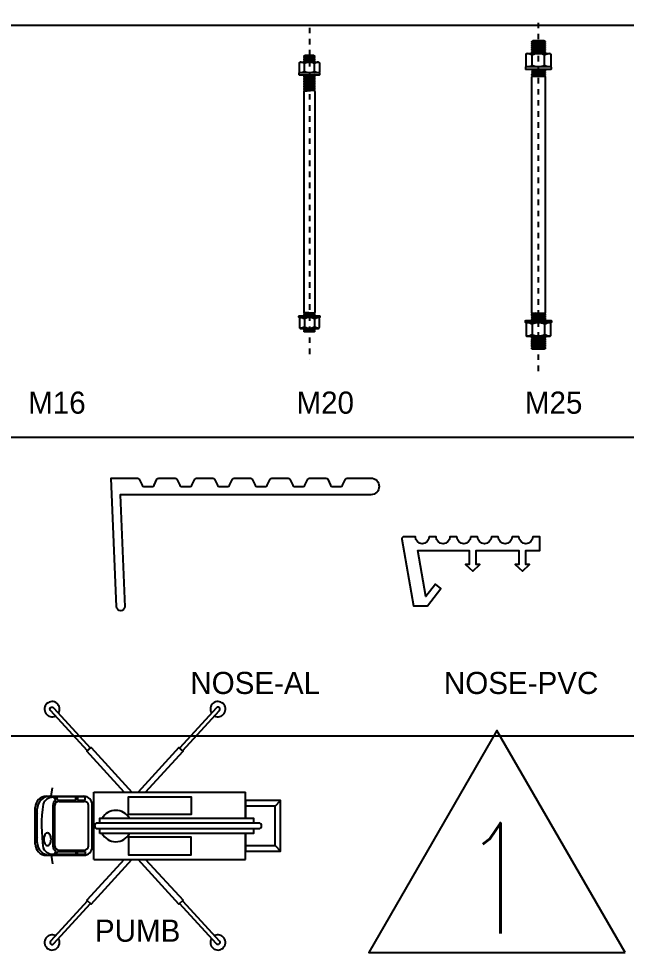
# Model space of a CAD drawing. Header units: inches. Extents: x -2548 to -2391, y 2200 to 2352.
# Drawn here: x -2503.92 to -2492.93, y 2253.37 to 2270.26 of the extents above; entities that cross this region are included whole.
import ezdxf
from ezdxf.enums import TextEntityAlignment as Align

# ---------------------------------------------------------------- set-up
doc = ezdxf.new("R2010")
doc.units = ezdxf.units.IN
doc.header["$MEASUREMENT"] = 0
doc.linetypes.add('GRID5', pattern=[0.75, 0.5, -0.1, 0.05, -0.1])
doc.linetypes.add('GRID7', pattern=[0.295, 0.2, -0.04, 0.015, -0.04])
for name, color, linetype in [('4', 4, 'Continuous'), ('BOLT', 7, 'Continuous'), ('DIM', 8, 'Continuous'), ('GRID1', 254, 'GRID7'), ('VPORTS', 7, 'Continuous')]:
    doc.layers.add(name, color=color, linetype=linetype)
doc.styles.add('Rs75', font='romans.shx', dxfattribs={"width": 0.75})

# ---------------------------------------------------------------- blocks, each defined once
blk = doc.blocks.new('M20')
at = {"layer": 'BOLT', "linetype": 'GRID5'}
blk.add_line((0, 85), (0, -515), dxfattribs=at)
at = {"layer": 'BOLT'}
for p, q in [((8, 35), (-10, 33.6)), ((8, 32), (-10, 30.6)), ((8, 29), (-10, 27.6)), ((8, 26), (-10, 24.6)), ((-9, 5.6), (-9, 20.6)), ((10, 33.6), (-8, 32)), ((10, 30.6), (-8, 29)), ((10, 27.6), (-8, 25.9)), ((10, 24.6), (-8, 22.9)), ((8, 23), (6.1, 22.8)), ((9, 5.6), (9, 20.6)), ((9.7, 0), (-8, -1.6)), ((8, -1.6), (-10, -3)), ((8, -4.6), (-10, -6)), ((8, -7.6), (-10, -9)), ((8, -10.6), (-10, -12)), ((8, -13.6), (-10, -15)), ((8, -16.6), (-10, -18)), ((10, -3), (-8, -4.6)), ((10, -6), (-8, -7.6)), ((10, -9), (-8, -10.6)), ((10, -12), (-8, -13.6)), ((10, -15), (-8, -16.6)), ((8, -19.6), (-10, -21)), ((8, -22.6), (-10, -24)), ((8, -25.6), (-10, -27)), ((8, -28.6), (-10, -30)), ((10, -18), (-8, -19.6)), ((10, -21), (-8, -22.6)), ((10, -24), (-8, -25.6)), ((10, -27), (-8, -28.6)), ((8, -431.4), (-10, -430)), ((8, -434.4), (-10, -433)), ((10, -433), (-8, -431.4)), ((7.2, -435.8), (-8, -434.4)), ((-9, -441.3), (-9, -456.4)), ((9, -441.3), (9, -456.4)), ((8, -462), (-10, -460.6)), ((8, -465), (-10, -463.6)), ((10, -460.6), (-8, -459)), ((10, -463.6), (-8, -462)), ((8, -459), (3.3, -458.6))]:
    blk.add_line(p, q, dxfattribs=at)
at = {"layer": 'BOLT', "color": 8}
for points in [[(8.2, 22.8), (8, 23), (10, 24.6), (8, 26), (10, 27.6), (8, 29), (10, 30.6), (8, 32), (10, 33.6), (8, 35), (-8, 35), (-10, 33.6), (-8, 32), (-10, 30.6), (-8, 29), (-10, 27.6), (-8, 26), (-10, 24.6), (-8, 23), (-8.2, 22.8)], [(-10, 0), (-8, -1.6), (-10, -3), (-8, -4.6), (-10, -6), (-8, -7.6), (-10, -9), (-8, -10.6), (-10, -12), (-8, -13.6), (-10, -15), (-8, -16.6), (-10, -18), (-8, -19.6), (-10, -21), (-8, -22.6), (-10, -24), (-8, -25.6), (-10, -27), (-8, -28.6), (-10, -30), (-10, -430), (-8, -431.4), (-10, -433), (-8, -434.4), (-9.7, -435.8)], [(10, 0), (8, -1.6), (10, -3), (8, -4.6), (10, -6), (8, -7.6), (10, -9), (8, -10.6), (10, -12), (8, -13.6), (10, -15), (8, -16.6), (10, -18), (8, -19.6), (10, -21), (8, -22.6), (10, -24), (8, -25.6), (10, -27), (8, -28.6), (10, -30), (10, -430), (8, -431.4), (10, -433), (8, -434.4), (9.7, -435.8)], [(8.5, -458.6), (8, -459), (10, -460.6), (8, -462), (10, -463.6), (8, -465), (-8, -465), (-10, -463.6), (-8, -462), (-10, -460.6), (-8, -459), (-8.5, -458.6)]]:
    blk.add_lwpolyline(points, dxfattribs=at)
for points in [[(-16.6, 22.8), (16.6, 22.8, -0.414214), (18, 21.4), (18, 4.7, -0.414214), (16.6, 3.3), (-16.6, 3.3, -0.414214), (-18, 4.7), (-18, 21.4, -0.414214)], [(17.8, 3.3), (-17.8, 3.3, 0.414214), (-18.9, 2.2), (-18.9, 1.1, 0.414214), (-17.8, 0), (17.8, 0, 0.414214), (18.9, 1.1), (18.9, 2.2, 0.414214)], [(17.8, -439.1), (-17.8, -439.1, -0.414214), (-18.9, -438), (-18.9, -436.9, -0.414214), (-17.8, -435.8), (17.8, -435.8, -0.414214), (18.9, -436.9), (18.9, -438, -0.414214)], [(-16.6, -458.6), (16.6, -458.6, 0.414214), (18, -457.2), (18, -440.5, 0.414214), (16.6, -439.1), (-16.6, -439.1, 0.414214), (-18, -440.5), (-18, -457.2, 0.414214)]]:
    blk.add_lwpolyline(points, format="xyb", close=True, dxfattribs=at)
at = {"layer": 'BOLT'}
for points in [[(16.6, 22.8, 0.09665), (9, 20.6, 0.247436), (-9, 20.6, 0.102813), (-16.6, 22.8)], [(16.6, 3.3, -0.09665), (9, 5.6, -0.247436), (-9, 5.6, -0.102813), (-16.6, 3.3)], [(16.6, -439.1, 0.09665), (9, -441.3, 0.247436), (-9, -441.3, 0.102813), (-16.6, -439.1)], [(16.6, -458.6, -0.09665), (9, -456.4, -0.247436), (-9, -456.4, -0.102813), (-16.6, -458.6)]]:
    blk.add_lwpolyline(points, format="xyb", dxfattribs=at)
blk = doc.blocks.new('M25')
at = {"layer": 'BOLT', "color": 8}
for p, q in [((10, 51.7), (-12.5, 49.9)), ((10, 47.9), (-12.5, 46.2)), ((10, 44.2), (-12.5, 42.4)), ((10, 40.4), (-12.5, 38.7)), ((10, 36.7), (-12.5, 34.9)), ((12.5, 49.9), (-10.1, 47.9)), ((12.5, 46.2), (-10.1, 44.1)), ((12.5, 42.4), (-10.1, 40.4)), ((12.5, 38.7), (-10, 36.7)), ((12.5, 34.9), (-10, 32.9)), ((10, 32.9), (-12.5, 31.2)), ((12.5, 31.2), (-10, 29.1)), ((10, 29.2), (1.9, 28.5)), ((-0.1, 0), (-10, -0.9)), ((10, -0.9), (-12.5, -2.6)), ((10, -4.6), (-12.5, -6.4)), ((10, -8.4), (-12.5, -10.1)), ((12.5, -2.6), (-10, -4.6)), ((12.5, -6.4), (-10, -8.4)), ((12.5, -10.1), (-10, -12.1)), ((10, -12.1), (-5, -13.3)), ((10, -445.8), (-12.5, -444.1)), ((10, -449.6), (-12.5, -447.8)), ((10, -453.4), (-12.5, -451.6)), ((12.5, -444.1), (-10, -442.1)), ((12.5, -447.8), (-10, -445.8)), ((12.5, -451.6), (-10, -449.6)), ((-0.1, -454.2), (-10, -453.3)), ((10, -442.1), (-5, -440.9)), ((10, -487.1), (-12.5, -485.4)), ((10, -490.9), (-12.5, -489.1)), ((12.5, -485.4), (-10, -483.3)), ((12.5, -489.1), (-10, -487.1)), ((10, -483.4), (1.9, -482.7)), ((10, -494.6), (-12.5, -492.9)), ((10, -498.4), (-12.5, -496.6)), ((10, -502.1), (-12.5, -500.4)), ((10, -505.9), (-12.5, -504.1)), ((12.5, -496.6), (-10.1, -494.6)), ((12.5, -500.4), (-10.1, -498.3)), ((12.5, -504.1), (-10.1, -502.1)), ((12.5, -492.9), (-10, -490.9))]:
    blk.add_line(p, q, dxfattribs=at)
at = {"layer": 'BOLT'}
for p, q in [((-11.2, 6.9), (-11.2, 25.8)), ((11.2, 6.9), (11.2, 25.8)), ((-11.1, 0), (-10, -0.9)), ((-10, -0.9), (-12.5, -2.6)), ((-12.5, -2.6), (-10, -4.6)), ((-10, -4.6), (-12.5, -6.4)), ((-12.5, -6.4), (-10, -8.4)), ((-10, -12.1), (-11.7, -13.3)), ((-12.5, -447.8), (-10, -445.8)), ((-10, -449.6), (-12.5, -447.8)), ((-12.5, -451.6), (-10, -449.6)), ((-10, -453.4), (-12.5, -451.6)), ((-10, -442.1), (-11.7, -440.9)), ((-11.1, -454.2), (-10, -453.3)), ((-11.2, -461.1), (-11.2, -480)), ((11.2, -461.1), (11.2, -480))]:
    blk.add_line(p, q, dxfattribs=at)
for points in [[(10.9, 28.5), (10, 29.2), (12.5, 31.2), (10, 32.9), (12.5, 34.9), (10, 36.7), (12.5, 38.7), (10, 40.4), (12.5, 42.4), (10, 44.2), (12.5, 46.2), (10, 47.9), (12.5, 49.9), (10, 51.7), (-10, 51.7), (-12.5, 49.9), (-10, 47.9), (-12.5, 46.2), (-10, 44.2), (-12.5, 42.4), (-10, 40.4), (-12.5, 38.7), (-10, 36.7), (-12.5, 34.9), (-10, 32.9), (-12.5, 31.2), (-10, 29.1), (-10.9, 28.5)], [(11.7, -13.3), (10, -12.1), (12.5, -10.1), (10, -8.4), (12.5, -6.4), (10, -4.6), (12.5, -2.6), (10, -0.9), (11.1, 0)], [(-10, -8.4), (-12.5, -10.1), (-10, -12.1)], [(-10, -445.8), (-12.5, -444.1), (-10, -442.1)], [(11.7, -440.9), (10, -442.1), (12.5, -444.1), (10, -445.8), (12.5, -447.8), (10, -449.6), (12.5, -451.6), (10, -453.4), (11.1, -454.2)], [(10.9, -482.7), (10, -483.4), (12.5, -485.4), (10, -487.1), (12.5, -489.1), (10, -490.9), (12.5, -492.9), (10, -494.6), (12.5, -496.6), (10, -498.4), (12.5, -500.4), (10, -502.1), (12.5, -504.1), (10, -505.9), (-10, -505.9), (-12.5, -504.1), (-10, -502.1), (-12.5, -500.4), (-10, -498.4), (-12.5, -496.6), (-10, -494.6), (-12.5, -492.9), (-10, -490.9), (-12.5, -489.1), (-10, -487.1), (-12.5, -485.4), (-10, -483.3), (-10.9, -482.7)]]:
    blk.add_lwpolyline(points, dxfattribs=at)
for points in [[(-20.7, 28.5), (20.7, 28.5, -0.414214), (22.5, 26.8), (22.5, 5.9, -0.414214), (20.7, 4.2), (-20.7, 4.2, -0.414214), (-22.5, 5.9), (-22.5, 26.8, -0.414214)], [(22.2, 4.2), (-22.2, 4.2, 0.414214), (-23.6, 2.8), (-23.6, 1.4, 0.414214), (-22.2, 0), (22.2, 0, 0.414214), (23.6, 1.4), (23.6, 2.8, 0.414214)], [(22.2, -458.4), (-22.2, -458.4, -0.414214), (-23.6, -457), (-23.6, -455.6, -0.414214), (-22.2, -454.2), (22.2, -454.2, -0.414214), (23.6, -455.6), (23.6, -457, -0.414214)], [(-20.7, -482.7), (20.7, -482.7, 0.414214), (22.5, -481), (22.5, -460.1, 0.414214), (20.7, -458.4), (-20.7, -458.4, 0.414214), (-22.5, -460.1), (-22.5, -481, 0.414214)]]:
    blk.add_lwpolyline(points, format="xyb", close=True, dxfattribs=at)
for points in [[(20.7, 28.5, 0.09665), (11.2, 25.8, 0.247436), (-11.2, 25.8, 0.102813), (-20.7, 28.5)], [(20.7, 4.2, -0.09665), (11.2, 6.9, -0.247436), (-11.2, 6.9, -0.102813), (-20.7, 4.2)], [(20.7, -458.4, 0.09665), (11.2, -461.1, 0.247436), (-11.2, -461.1, 0.102813), (-20.7, -458.4)], [(20.7, -482.7, -0.09665), (11.2, -480, -0.247436), (-11.2, -480, -0.102813), (-20.7, -482.7)]]:
    blk.add_lwpolyline(points, format="xyb", dxfattribs=at)
blk.add_lwpolyline([(-12.5, -13.9), (-12.5, -440.3), (-11.7, -440.9), (11.7, -440.9), (12.5, -440.3), (12.5, -13.9), (11.7, -13.3), (-11.7, -13.3)], close=True, dxfattribs=at)
at = {"layer": 'GRID1'}
blk.add_line((0, -545.7), (0, 91.5), dxfattribs=at)
blk = doc.blocks.new('Nose-Al')
blk.add_lwpolyline([(47, 0, -1), (47, -3), (1.63, -3), (2.5, -23.25, -1), (1, -23.25), (0, 0), (4.78, 0, -0.290719), (5.09, -0.2), (5.61, -1.3, 0.290719), (5.93, -1.5), (7.48, -1.5, 0.290719), (7.8, -1.3), (8.31, -0.2, -0.290719), (8.63, 0), (11.6, 0, -0.290719), (11.91, -0.2), (12.43, -1.3, 0.290719), (12.75, -1.5), (14.3, -1.5, 0.290719), (14.62, -1.3), (15.13, -0.2, -0.290719), (15.45, 0), (18.41, 0, -0.290719), (18.73, -0.2), (19.25, -1.3, 0.290719), (19.56, -1.5), (21.12, -1.5, 0.290719), (21.44, -1.3), (21.95, -0.2, -0.290719), (22.27, 0), (25.23, 0, -0.290719), (25.55, -0.2), (26.06, -1.3, 0.290719), (26.38, -1.5), (27.94, -1.5, 0.290719), (28.25, -1.3), (28.77, -0.2, -0.290719), (29.09, 0), (32.05, 0, -0.290719), (32.37, -0.2), (32.88, -1.3, 0.290719), (33.2, -1.5), (34.75, -1.5, 0.290719), (35.07, -1.3), (35.59, -0.2, -0.290719), (35.9, 0), (38.87, 0, -0.290719), (39.19, -0.2), (39.7, -1.3, 0.290719), (40.02, -1.5), (41.57, -1.5, 0.290719), (41.89, -1.3), (42.41, -0.2, -0.290719), (42.72, 0)], format="xyb", close=True)
blk = doc.blocks.new('Nose-Pvc')
at = {"flags": 128}
blk.add_lwpolyline([(-24.99, 5, -1), (-29.99, 5), (-32.49, 5, -1), (-37.49, 5), (-39.99, 5, -1), (-44.99, 5), (-49.11, 5, 0.464861), (-49.84, 4.13), (-45.7, -19.99), (-40.63, -19.99), (-35.78, -13.71), (-37.76, -12.18), (-41.2, -16.65), (-44.06, 0), (-25.48, 0), (-25.48, -5), (-26.83, -5), (-24.23, -7.5), (-21.63, -5), (-22.98, -5), (-22.98, 0), (-7.5, 0), (-7.5, -5), (-8.85, -5), (-6.25, -7.5), (-3.65, -5), (-5, -5), (-5, 0), (0, 0), (0, 5), (-2.5, 5, -1), (-7.5, 5), (-10, 5, -1), (-15, 5), (-17.5, 5, -1), (-22.49, 5)], format="xyb", close=True, dxfattribs=at)
blk = doc.blocks.new('PUMP')
at = {"color": 8}
for p, q in [((-2339, 1076), (-2286, 1382)), ((-2510, 1076), (-1157, 1076)), ((-2169, 930), (-2233, 1037)), ((-2161, 1051), (-2105, 935)), ((-1443, 1051), (-2161, 1051)), ((-1443, 935), (-1443, 1051)), ((-1385, 1051), (-1385, 935)), ((-1108, 1051), (-1385, 1051)), ((-1108, 935), (-1108, 1051)), ((-790, 1228), (4696, 1228)), ((-790, -1210), (-790, 1228)), ((4696, 286), (4696, 1228)), ((-2275, 743), (-2275, -724)), ((-2207, -721), (-2207, 739)), ((-2105, 935), (-1443, 935)), ((-2055, 891), (-1141, 891)), ((-1385, 935), (-1108, 935)), ((-988, -721), (-988, 739)), ((-852, -753), (-852, 771)), ((5762, 722), (5962, 922)), ((-2916, -651), (-2916, 670)), ((-2840, -600), (-2840, 619)), ((4696, -1210), (4696, -268)), ((-2169, -912), (-2233, -1019)), ((-2161, -1032), (-2105, -916)), ((-2105, -916), (-1443, -916)), ((-2055, -873), (-1141, -873)), ((-1443, -916), (-1443, -1032)), ((-1385, -1032), (-1385, -916)), ((-1385, -916), (-1108, -916)), ((-1108, -916), (-1108, -1032)), ((5762, -704), (5962, -904)), ((-2510, -1058), (-1157, -1058)), ((-2339, -1058), (-2286, -1364)), ((-1443, -1032), (-2161, -1032)), ((-1108, -1032), (-1385, -1032)), ((-790, -1210), (4696, -1210))]:
    blk.add_line(p, q, dxfattribs=at)
for points in [[(458, 422), (458, 1054), (2726, 1054), (2726, 422)], [(458, -404), (458, -1036), (2726, -1036), (2726, -404)]]:
    blk.add_lwpolyline(points, close=True, dxfattribs=at)
for points in [[(4696, -268), (4696, -904), (5962, -904), (5962, 922), (4696, 922)], [(4696, 922), (4696, 286)], [(4696, -268), (4696, -704), (5762, -704), (5762, 722), (4696, 722)], [(4696, 722), (4696, 286)], [(-583, 109), (-583, 286), (4984, 286), (4984, 109)], [(4984, -91), (4984, -268), (-583, -268)], [(-583, -268), (-583, -91)]]:
    blk.add_lwpolyline(points, dxfattribs=at)
for points in [[(-671, -91), (5175, -91, 1), (5175, 109), (-671, 109, 1)], [(-2474, -248, 0.15854), (-2519, -263, 0.106465), (-2566, -315, 0.07162), (-2597, -393, 0.071565), (-2604, -477, 0.057969), (-2594, -569, 0.07162), (-2566, -639, 0.106465), (-2519, -692, 0.15854), (-2474, -706, 0.15854), (-2428, -692, 0.106465), (-2381, -639, 0.07162), (-2354, -569, 0.057969), (-2343, -477, 0.057969), (-2354, -385, 0.07162), (-2381, -315, 0.106465), (-2428, -263, 0.15854)]]:
    blk.add_lwpolyline(points, format="xyb", close=True, dxfattribs=at)
for centre, radius, start, end in [((-2510, 670), 406, 90, 180), ((-2383, 619), 457, 90, 180), ((-2267, 637), 402, 85.2278, 147.2096), ((-1157, 771), 305, 0, 90), ((2581, 9), 5267, 171.4226, 188.8918), ((-2476, 772), 152, 147.2096, 171.4226), ((-2055, 739), 223, 120.7075, 180), ((-2055, 739), 152, 90, 180), ((-1141, 739), 152, 0, 90), ((-2732, 534), 153, 134.4871, 225.1562), ((0, 0), 568, 30.2677, 149.7323), ((0, 0), 568, 208.1543, 331.8457), ((-2510, -651), 406, 180, 270), ((-2732, -516), 153, 134.8438, 225.5129), ((-2383, -600), 457, 180, 270), ((-2476, -754), 152, 188.5774, 212.7904), ((-2267, -619), 402, 207.6368, 274.7722), ((-2055, -721), 223, 180, 239.2925), ((-2055, -721), 152, 180, 270), ((-1157, -753), 305, 270, 0), ((-1141, -721), 152, 270, 0)]:
    blk.add_arc(centre, radius, start, end, dxfattribs=at)
at = {"layer": 'DIM'}
for points in [[(-1025, 2720), (-2362, 4178, -1), (-2251, 4279), (-914, 2821)], [(2412, 2720), (3749, 4178, 1), (3638, 4279), (2302, 2821)], [(-1025, -2701), (-2362, -4159, 1), (-2251, -4261), (-914, -2803)], [(2412, -2701), (3749, -4159, -1), (3638, -4261), (2302, -2803)]]:
    blk.add_lwpolyline(points, format="xyb", dxfattribs=at)
for points in [[(308, 1228), (-1043, 2703), (-896, 2838), (579, 1228)], [(1079, 1228), (2431, 2703), (2283, 2838), (808, 1228)], [(308, -1210), (-1043, -2684), (-896, -2820), (579, -1210)], [(1079, -1210), (2431, -2684), (2283, -2820), (808, -1210)]]:
    blk.add_lwpolyline(points, dxfattribs=at)
for centre, start, end in [((-2306, 4228), 328.4127, 296.6082), ((3694, 4228), 243.3918, 211.5873), ((-2306, -4210), 63.3918, 31.5873), ((3694, -4210), 148.4127, 116.6082)]:
    blk.add_arc(centre, 274, start, end, dxfattribs=at)
blk = doc.blocks.new('R-1')
at = {"color": 8, "flags": 128}
blk.add_lwpolyline([(2.317, -1.338), (0, 2.676), (-2.317, -1.338)], close=True, dxfattribs=at)
at = {"color": 4, "style": 'Rs75', "width": 0.75}
blk.add_attdef('1', text='', height=2, dxfattribs=at).set_placement((0, 0), align=Align.MIDDLE_CENTER)

msp = doc.modelspace()

# ---------------------------------------------------------------- linework, layer by layer
for p, q in [((-2547.27235, 2270.14136), (-2476.47077, 2270.14136)), ((-2547.27235, 2262.69237), (-2476.47077, 2262.69237)), ((-2547.27235, 2257.29209), (-2476.47077, 2257.29209))]:
    msp.add_line(p, q)

# ---------------------------------------------------------------- block references
at = {"layer": 'VPORTS'}
for name, p, xscale, yscale, zscale in [('M25', (-2494.52169, 2269.34354), 0.01, 0.01, 0.01), ('M20', (-2498.66538, 2269.24412), 0.01, 0.01, 0.01), ('Nose-Al', (-2502.25378, 2261.9495), 0.1, 0.1, 0.1), ('Nose-Pvc', (-2494.49901, 2260.63917), 0.05, 0.05, 0.05), ('PUMP', (-2502.16731, 2255.6578), 0.0005, 0.0005, 0.0005)]:
    msp.add_blockref(name, p, dxfattribs=dict(at, xscale=xscale, yscale=yscale, zscale=zscale))
msp.add_blockref('R-1', (-2495.27317, 2254.71173), dxfattribs=at).add_auto_attribs({'1': '1'})

# ---------------------------------------------------------------- texts
at = {"layer": '4'}
for s, p in [('M16', (-2503.75298, 2263.1149)), ('M20', (-2498.89919, 2263.1149)), ('M25', (-2494.7669, 2263.1149)), ('NOSE-AL', (-2500.81963, 2258.04573)), ('NOSE-PVC', (-2496.2323, 2258.04573)), ('PUMB', (-2502.54464, 2253.56569))]:
    msp.add_text(s, height=0.4, dxfattribs=at).set_placement(p)

doc.saveas('drawing.dxf')
